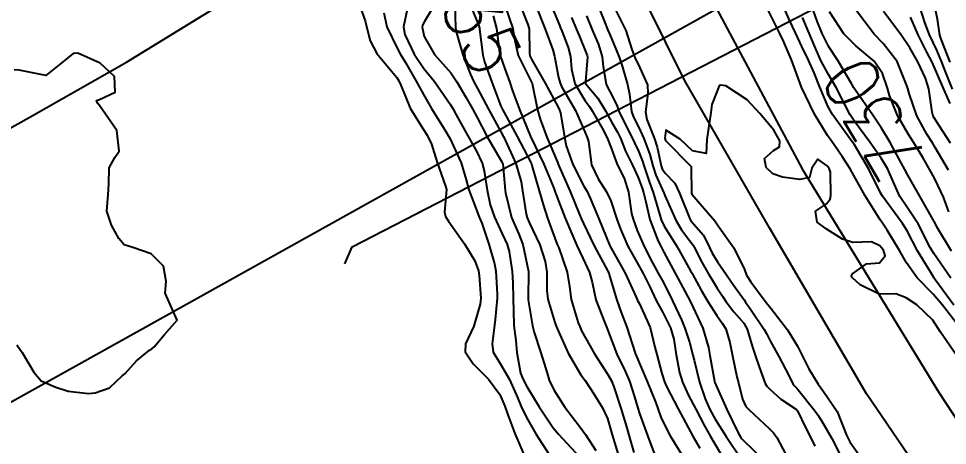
# Model space of a CAD drawing. Header units: metres. Extents: x 286371 to 293043, y 7462578 to 7466404.
# Drawn here: x 291728.9 to 291797.7, y 7462974.7 to 7463006.3 of the extents above; entities that cross this region are included whole.
import ezdxf
from ezdxf.enums import TextEntityAlignment as Align

# ---------------------------------------------------------------- set-up
doc = ezdxf.new("R2010")
doc.units = ezdxf.units.M
doc.header["$MEASUREMENT"] = 0
for name, color, linetype in [('Cotas', 45, 'Continuous'), ('Curvas de Nivel 1m', 11, 'Continuous'), ('Curvas de Nivel 5m', 15, 'Continuous'), ('Linha Férrea', 20, 'Continuous'), ('Pontes_Viadutos_Tubos', 190, 'Continuous'), ('Vias primárias', 230, 'Continuous')]:
    doc.layers.add(name, color=color, linetype=linetype)
doc.styles.add('Style-STANDARD', font='STANDARD.shx')

msp = doc.modelspace()

# ---------------------------------------------------------------- linework, layer by layer
at = {"layer": 'Curvas de Nivel 1m', "flags": 128}
for points, elevation in [([(291754.019, 7463007.759), (291754.572, 7463006.159), (291754.69, 7463005.749), (291754.958, 7463004.671), (291755.439, 7463003.737), (291756.918, 7463001.958), (291757.087, 7463001.712), (291757.23, 7463001.389), (291757.912, 7462999.699), (291758.861, 7462998.173), (291759.185, 7462997.679), (291759.492, 7462997.027), (291759.913, 7462995.668), (291760.545, 7462993.911), (291760.606, 7462993.657), (291760.451, 7462991.977), (291760.536, 7462991.658), (291760.759, 7462991.309), (291761.947, 7462989.636), (291762.715, 7462988.365), (291762.973, 7462987.62), (291763.025, 7462987.293), (291763.154, 7462985.617), (291763.114, 7462985.168), (291762.668, 7462983.624), (291762.66, 7462983.598), (291762.632, 7462983.519), (291762.031, 7462982.217), (291761.999, 7462981.634), (291762.591, 7462980.727), (291763.725, 7462979.607), (291764.557, 7462978.46), (291764.935, 7462977.589), (291765.159, 7462976.961), (291765.675, 7462975.577), (291766.486, 7462973.679)], 741), ([(291762.241, 7463007.636), (291762.978, 7463005.868), (291763.047, 7463005.623), (291763.062, 7463005.534), (291763.307, 7463003.619), (291763.427, 7463003.127), (291763.967, 7463001.609), (291764.642, 7462999.844), (291764.761, 7462999.596), (291764.881, 7462999.368), (291765.837, 7462997.58), (291766.826, 7462995.711), (291766.899, 7462995.563), (291766.945, 7462995.44), (291767.489, 7462993.554), (291767.784, 7462992.545), (291768.088, 7462991.545), (291768.738, 7462989.779), (291768.84, 7462989.533), (291768.927, 7462989.335), (291769.566, 7462987.521), (291769.731, 7462986.471), (291769.843, 7462985.517), (291770.366, 7462983.781), (291770.482, 7462983.507), (291770.629, 7462983.188), (291771.574, 7462981.49), (291772.581, 7462979.951), (291772.843, 7462979.47), (291773.01, 7462979.025), (291773.533, 7462977.46), (291773.977, 7462975.998), (291774.127, 7462975.45), (291774.495, 7462974.17)], 736), ([(291765.961, 7463007.58), (291766.648, 7463005.9), (291766.729, 7463005.568), (291766.758, 7463003.756), (291766.797, 7463003.567), (291766.94, 7463003.275), (291767.927, 7463001.549), (291768.887, 7462999.752), (291768.995, 7462999.533), (291769.065, 7462999.348), (291769.351, 7462997.527), (291769.484, 7462996.886), (291769.985, 7462995.517), (291770.8, 7462993.908), (291771.025, 7462993.501), (291771.256, 7462993.028), (291771.902, 7462991.487), (291772.724, 7462989.474), (291773.859, 7462987.457), (291774.667, 7462985.668), (291774.776, 7462985.443), (291774.92, 7462985.181), (291775.698, 7462983.428), (291776.059, 7462981.976), (291776.189, 7462981.421), (291776.583, 7462980.012), (291776.769, 7462979.412), (291776.92, 7462979.058), (291777.778, 7462977.396), (291778.523, 7462976.008), (291778.875, 7462975.379), (291779.384, 7462974.488)], 733), ([(291768.277, 7463007.545), (291768.979, 7463005.832), (291769.065, 7463005.623), (291769.101, 7463005.532), (291769.628, 7463004.195), (291769.806, 7463003.522), (291769.872, 7463002.578), (291770.128, 7463001.516), (291770.895, 7463000.242), (291771.21, 7462999.82), (291771.417, 7462999.496), (291772.155, 7462998.195), (291772.522, 7462997.479), (291772.842, 7462996.676), (291773.155, 7462995.794), (291773.295, 7462995.467), (291773.768, 7462994.502), (291774.09, 7462993.455), (291774.33, 7462991.892), (291774.446, 7462991.449), (291774.748, 7462990.625), (291775.256, 7462989.436), (291775.857, 7462988.277), (291776.331, 7462987.42), (291776.684, 7462986.758), (291777.365, 7462985.404), (291778.032, 7462984.005), (291778.282, 7462983.39), (291778.618, 7462982.335), (291778.877, 7462981.38), (291778.962, 7462981.016), (291779.355, 7462979.373), (291779.771, 7462978.151), (291780.134, 7462977.361), (291780.533, 7462976.638), (291781.333, 7462975.342), (291782.489, 7462973.635)], 731), ([(291771.756, 7463007.483), (291772.294, 7463006.165), (291772.579, 7463005.47), (291772.693, 7463005.193), (291772.96, 7463004.544), (291773.408, 7463003.457), (291773.652, 7463002.735), (291774.024, 7463001.448), (291774.185, 7463000.731), (291774.332, 7462999.445), (291774.463, 7462999.028), (291774.866, 7462998.248), (291775.241, 7462997.429), (291775.67, 7462996.261), (291775.894, 7462995.423), (291776.12, 7462994.725), (291776.709, 7462993.416), (291776.79, 7462993.225), (291777.618, 7462991.397), (291778.034, 7462990.679), (291778.73, 7462989.748), (291778.885, 7462989.54), (291778.974, 7462989.379), (291779.562, 7462988.222), (291780.066, 7462987.357), (291780.3, 7462986.964), (291780.679, 7462986.342), (291781.067, 7462985.744), (291781.345, 7462985.341), (291781.918, 7462984.594), (291782.641, 7462983.76), (291782.897, 7462983.311), (291783.287, 7462981.984), (291783.509, 7462981.306), (291783.796, 7462980.504), (291784.235, 7462979.291), (291784.358, 7462979.076), (291784.568, 7462978.858), (291785.4, 7462978.121), (291786.545, 7462977.351), (291786.628, 7462977.253), (291787.25, 7462975.975), (291787.608, 7462975.243), (291787.903, 7462974.635)], 728), ([(291757.69, 7463007.008), (291757.422, 7463005.708), (291757.517, 7463005.155), (291758.206, 7463003.696), (291758.928, 7463002.637), (291759.716, 7463001.672), (291760.889, 7462999.972), (291761.073, 7462999.652), (291761.329, 7462999.196), (291762.202, 7462997.634), (291762.837, 7462996.501), (291763.251, 7462995.618), (291763.4, 7462995.031), (291763.619, 7462993.612), (291763.858, 7462992.528), (291764.179, 7462991.603), (291764.746, 7462990.384), (291765.1, 7462989.589), (291765.249, 7462989.064), (291765.469, 7462987.583), (291765.521, 7462986.749), (291765.555, 7462985.581), (291765.574, 7462984.662), (291765.613, 7462983.58), (291765.739, 7462982.456), (291765.829, 7462981.576), (291766.098, 7462980.055), (291766.297, 7462979.569), (291766.567, 7462979.061), (291767.489, 7462977.55), (291768.521, 7462976.004), (291768.902, 7462975.529), (291770.489, 7462973.816)], 739), ([(291759.568, 7463007.104), (291758.98, 7463006.102), (291758.832, 7463005.831), (291758.816, 7463005.687), (291758.964, 7463004.99), (291759.71, 7463003.673), (291760.924, 7463002.31), (291761.377, 7463001.648), (291762.041, 7463000.493), (291762.532, 7462999.63), (291762.875, 7462998.989), (291763.608, 7462997.613), (291764.749, 7462995.672), (291764.781, 7462995.595), (291764.819, 7462995.285), (291764.954, 7462993.592), (291764.978, 7462993.405), (291765.437, 7462991.584), (291765.961, 7462990.361), (291766.271, 7462989.571), (291766.678, 7462987.591), (291766.677, 7462987.565), (291766.653, 7462985.575), (291766.663, 7462985.482), (291766.985, 7462983.559), (291767.112, 7462983.072), (291767.608, 7462981.549), (291768.067, 7462980.057), (291768.229, 7462979.54), (291768.563, 7462978.8), (291769.39, 7462977.522), (291770.522, 7462976.048), (291770.912, 7462975.498), (291771.679, 7462974.304)], 738), ([(291761.238, 7463007.413), (291761.286, 7463005.65), (291761.342, 7463005.276), (291761.822, 7463003.641), (291762.379, 7463002.175), (291762.646, 7463001.628), (291762.907, 7463001.142), (291763.719, 7462999.612), (291764.793, 7462997.657), (291764.83, 7462997.595), (291764.853, 7462997.546), (291765.745, 7462995.581), (291766.142, 7462994.237), (291766.249, 7462993.573), (291766.509, 7462991.828), (291766.579, 7462991.567), (291766.758, 7462991.176), (291767.519, 7462989.553), (291767.927, 7462988.335), (291768.043, 7462987.544), (291768.053, 7462986.167), (291768.119, 7462985.543), (291768.638, 7462983.792), (291768.74, 7462983.533), (291768.817, 7462983.346), (291769.632, 7462981.519), (291770.58, 7462979.93), (291770.877, 7462979.5), (291771.53, 7462978.519), (291772.175, 7462977.48), (291772.532, 7462976.686), (291772.898, 7462975.469), (291773.052, 7462974.92), (291773.511, 7462973.459)], 737), ([(291764.997, 7463007.106), (291765.526, 7463005.586), (291765.63, 7463004.919), (291765.919, 7463003.58), (291766.915, 7463001.613), (291766.942, 7463001.564), (291766.965, 7463001.512), (291767.363, 7462999.557), (291767.549, 7462998.879), (291768.048, 7462997.547), (291768.826, 7462995.685), (291768.89, 7462995.533), (291768.949, 7462995.406), (291769.786, 7462993.52), (291770.472, 7462991.806), (291770.591, 7462991.507), (291770.758, 7462991.129), (291771.561, 7462989.492), (291772.567, 7462987.606), (291772.631, 7462987.475), (291772.691, 7462987.262), (291773.226, 7462985.466), (291773.562, 7462984.549), (291773.983, 7462983.454), (291774.605, 7462981.539), (291774.633, 7462981.444), (291774.653, 7462981.394), (291775.493, 7462979.431), (291776.135, 7462977.836), (291776.285, 7462977.418), (291776.534, 7462976.72), (291777.179, 7462975.404), (291778.343, 7462973.529)], 734), ([(291767.207, 7463007.355), (291767.935, 7463005.55), (291768.491, 7463004.001), (291768.612, 7463003.539), (291768.92, 7463001.964), (291769.034, 7463001.533), (291769.142, 7463001.3), (291770.164, 7462999.515), (291770.86, 7462997.933), (291771.038, 7462997.502), (291771.126, 7462997.224), (291771.356, 7462995.496), (291771.841, 7462994.457), (291772.467, 7462993.479), (291772.784, 7462992.812), (291773.237, 7462991.467), (291773.502, 7462990.71), (291774.042, 7462989.455), (291774.706, 7462988.262), (291775.182, 7462987.437), (291775.673, 7462986.436), (291776.163, 7462985.422), (291776.651, 7462984.548), (291777.216, 7462983.406), (291777.457, 7462982.566), (291777.634, 7462981.399), (291777.883, 7462980.096), (291778.112, 7462979.391), (291778.559, 7462978.4), (291779.08, 7462977.376), (291779.74, 7462976.152), (291780.177, 7462975.359), (291780.506, 7462974.8), (291781.375, 7462973.341)], 732), ([(291773.001, 7463007.278), (291773.892, 7463005.451), (291774.358, 7463004.038), (291774.563, 7463003.44), (291774.933, 7463002.668), (291775.512, 7463001.425), (291775.543, 7463000.786), (291775.352, 7462999.427), (291775.45, 7462998.851), (291776.026, 7462997.417), (291776.231, 7462996.803), (291776.527, 7462995.41), (291776.597, 7462995.185), (291776.816, 7462994.861), (291777.545, 7462994.14), (291777.887, 7462993.393), (291778.643, 7462991.49), (291778.699, 7462991.376), (291778.719, 7462991.341), (291778.753, 7462991.302), (291779.648, 7462990.276), (291780.105, 7462989.357), (291780.301, 7462988.936), (291780.708, 7462988.293), (291781.362, 7462987.334), (291781.898, 7462986.546), (291782.666, 7462985.47), (291782.778, 7462985.313), (291783.092, 7462984.874), (291784.155, 7462983.292), (291784.323, 7462982.984), (291784.621, 7462982.396), (291785.248, 7462981.275), (291785.976, 7462979.871), (291786.285, 7462979.259), (291786.414, 7462979.1), (291786.569, 7462978.946), (291787.948, 7462977.233), (291788.19, 7462976.883), (291788.53, 7462976.32), (291789.162, 7462975.215), (291789.896, 7462973.801)], 727), ([(291798.64, 7462983.464), (291797.376, 7462985.094), (291796.676, 7462985.9), (291795.492, 7462987.122), (291794.71, 7462988.225), (291794.198, 7462989.142), (291793.266, 7462990.637), (291792.921, 7462991.162), (291792.758, 7462991.409), (291791.63, 7462993.182), (291790.807, 7462994.704), (291790.528, 7462995.199), (291789.941, 7462996.094), (291789.167, 7462997.22), (291788.853, 7462997.672), (291787.887, 7462999.239), (291786.914, 7463001.254), (291786.17, 7463003.266), (291785.583, 7463004.657), (291785.292, 7463005.28), (291784.983, 7463005.907), (291784.272, 7463007.295)], 727), ([(291798.223, 7462985.081), (291796.863, 7462986.93), (291796.743, 7462987.104), (291796.695, 7462987.177), (291795.518, 7462989.123), (291794.746, 7462990.592), (291794.419, 7462991.139), (291793.312, 7462992.621), (291792.918, 7462993.162), (291792.788, 7462993.403), (291791.92, 7462995.178), (291790.841, 7462996.975), (291790.688, 7462997.197), (291790.159, 7462997.904), (291789.218, 7462999.219), (291788.893, 7462999.798), (291788.294, 7463001.234), (291787.855, 7463002.315), (291787.439, 7463003.247), (291786.959, 7463004.255), (291786.479, 7463005.262), (291786.038, 7463006.219), (291785.576, 7463007.276)], 728), ([(291797.85, 7462992.006), (291797.45, 7462993.094), (291796.804, 7462994.453), (291796.444, 7462995.11), (291795.922, 7462996.024), (291795.256, 7462997.128), (291794.853, 7462997.743), (291794.03, 7462999.147), (291793.441, 7463000.619), (291793.286, 7463001.159), (291792.931, 7463002.268), (291792.32, 7463003.174), (291790.961, 7463004.305), (291790.073, 7463005.208), (291788.998, 7463006.835)], 731), ([(291797.827, 7462995.089), (291796.839, 7462996.761), (291796.623, 7462997.108), (291796.213, 7462997.754), (291795.482, 7462999.125), (291794.899, 7463000.774), (291794.799, 7463001.136), (291794.756, 7463001.288), (291794.003, 7463003.149), (291792.964, 7463004.481), (291792.298, 7463005.175), (291791, 7463006.906)], 732), ([(291797.955, 7462997.088), (291796.869, 7462998.773), (291796.681, 7462999.107), (291796.596, 7462999.391), (291796.371, 7463001.112), (291796.118, 7463001.919), (291795.551, 7463003.125), (291794.96, 7463004.17), (291794.274, 7463005.145), (291792.999, 7463006.848)], 733), ([(291797.932, 7463003.089), (291797.278, 7463004.79), (291797.186, 7463005.101), (291796.992, 7463006.294), (291796.821, 7463007.107)], 736), ([(291770.99, 7463006.534), (291771.418, 7463005.488), (291771.866, 7463004.395), (291772.14, 7463003.481), (291772.224, 7463002.769), (291772.44, 7463001.474), (291772.587, 7463001.149), (291772.901, 7463000.597), (291773.253, 7462999.831), (291773.394, 7462999.464), (291773.875, 7462998.46), (291774.389, 7462997.444), (291774.538, 7462997.129), (291774.84, 7462996.494), (291775.139, 7462995.749), (291775.238, 7462995.436), (291775.625, 7462994.247), (291775.928, 7462993.427), (291776.431, 7462991.749), (291776.529, 7462991.418), (291776.747, 7462990.941), (291777.325, 7462989.995), (291777.701, 7462989.4), (291778.698, 7462987.641), (291778.787, 7462987.475), (291778.839, 7462987.382), (291779.495, 7462986.187), (291779.983, 7462985.365), (291780.649, 7462984.321), (291781.053, 7462983.759), (291781.314, 7462983.341), (291781.604, 7462982.32), (291781.802, 7462981.336), (291782.137, 7462979.775), (291782.242, 7462979.329), (291782.556, 7462978.126), (291782.809, 7462977.58), (291783.043, 7462977.317), (291784.524, 7462975.945), (291784.844, 7462975.613), (291785.093, 7462975.286), (291785.764, 7462974.007)], 729), ([(291797.997, 7462987.085), (291796.721, 7462988.905), (291796.597, 7462989.106), (291796.465, 7462989.371), (291795.567, 7462991.122), (291794.772, 7462992.306), (291794.215, 7462993.143), (291793.705, 7462994.246), (291793.312, 7462995.157), (291792.826, 7462995.986), (291791.991, 7462997.177), (291790.866, 7462998.681), (291790.518, 7462999.2), (291790.125, 7462999.97), (291789.493, 7463001.216), (291788.928, 7463002.184), (291788.366, 7463003.233), (291787.887, 7463004.313), (291787.494, 7463005.247), (291786.991, 7463006.398)], 729), ([(291797.943, 7463000.034), (291797.463, 7463001.096), (291796.923, 7463002.361), (291796.601, 7463003.109), (291796.219, 7463003.845), (291795.58, 7463005.125), (291794.993, 7463006.428)], 734), ([(291728.754, 7462982.142), (291729.171, 7462981.571), (291730.014, 7462980.123), (291730.574, 7462979.472), (291731.66, 7462979.005), (291732.563, 7462978.705), (291734.074, 7462978.549), (291734.562, 7462978.595), (291735.639, 7462978.968), (291736.581, 7462979.843), (291736.675, 7462979.931), (291736.79, 7462980.021), (291737.641, 7462980.966), (291738.61, 7462981.743), (291738.765, 7462981.839), (291738.941, 7462981.99), (291739.704, 7462982.902), (291740.644, 7462983.964), (291739.756, 7462985.978), (291739.834, 7462986.83), (291739.627, 7462987.981), (291738.718, 7462988.9), (291737.367, 7462989.372), (291736.727, 7462989.568), (291736.316, 7462990.031), (291735.772, 7462991.016), (291735.439, 7462992.044), (291735.538, 7462993.288), (291735.59, 7462994.043), (291735.599, 7462995.256), (291736.031, 7462996.036), (291736.358, 7462996.505), (291736.167, 7462998.035), (291734.881, 7462999.874), (291734.752, 7463000.056), (291734.682, 7463000.264), (291734.89, 7463000.337), (291736.058, 7463000.88), (291735.992, 7463002.038), (291734.939, 7463003.026), (291733.274, 7463003.754), (291732.949, 7463003.738), (291732.029, 7463003.007), (291730.924, 7463002.114), (291728.93, 7463002.51), (291728.56, 7463002.52)], 741), ([(291798.604, 7462981.074), (291797.236, 7462983.095), (291796.647, 7462983.97), (291795.48, 7462985.122), (291794.671, 7462985.623), (291793.903, 7462985.919), (291792.675, 7462985.903), (291791.269, 7462986.602), (291790.693, 7462987.111), (291790.638, 7462987.195), (291790.638, 7462987.252), (291790.697, 7462987.402), (291791.734, 7462988.154), (291792.71, 7462988.218), (291793.132, 7462988.744), (291792.998, 7462989.16), (291792.729, 7462989.49), (291792.118, 7462989.789), (291790.732, 7462989.721), (291789.958, 7462989.984), (291788.747, 7462990.736), (291788.084, 7462991.234), (291787.96, 7462992.043), (291788.774, 7462992.587), (291789.053, 7462992.947), (291789.099, 7462993.22), (291789.084, 7462994.946), (291788.963, 7462995.222), (291788.817, 7462995.409), (291788.139, 7462995.92), (291787.686, 7462995.241), (291787.508, 7462994.539), (291786.801, 7462994.4), (291785.504, 7462994.573), (291784.807, 7462994.822), (291784.31, 7462995.292), (291784.176, 7462995.945), (291784.839, 7462996.539), (291785.304, 7462996.819), (291785.328, 7462997.277), (291784.866, 7462998.058), (291783.825, 7462999.3), (291782.899, 7463000.308), (291781.306, 7463001.339), (291780.915, 7463001.394), (291780.87, 7463001.389), (291780.811, 7463001.346), (291780.288, 7462999.959), (291780.194, 7462999.355), (291780.023, 7462998.201), (291779.914, 7462997.359), (291779.861, 7462996.337), (291778.841, 7462996.517), (291777.932, 7462997.388), (291776.864, 7462998.066), (291776.798, 7462997.462), (291776.814, 7462997.405), (291776.824, 7462997.375), (291776.852, 7462997.286), (291778.739, 7462995.376), (291778.754, 7462995.307), (291778.774, 7462993.375), (291778.793, 7462993.311), (291780.511, 7462991.348), (291780.606, 7462991.201), (291780.748, 7462990.964), (291781.92, 7462989.327), (291782.7, 7462987.727), (291782.852, 7462987.312), (291783.168, 7462986.826), (291784.3, 7462985.29), (291784.658, 7462984.853), (291785.893, 7462983.266), (291786.616, 7462982.054), (291787.016, 7462981.248), (291787.467, 7462980.365), (291788.165, 7462979.231), (291788.566, 7462978.699), (291789.568, 7462977.209), (291790.254, 7462975.462), (291790.371, 7462975.197), (291790.511, 7462974.969), (291791.755, 7462973.175)], 726)]:
    msp.add_lwpolyline(points, dxfattribs=dict(at, elevation=elevation))
at = {"layer": 'Curvas de Nivel 5m', "flags": 128}
for points, elevation in [([(291798.037, 7462989.085), (291796.959, 7462990.893), (291796.846, 7462991.103), (291796.757, 7462991.283), (291795.712, 7462993.121), (291794.808, 7462994.717), (291794.586, 7462995.138), (291794.316, 7462995.648), (291793.495, 7462997.155), (291792.86, 7462998.208), (291792.213, 7462999.174), (291790.911, 7463001.039), (291790.812, 7463001.196), (291790.65, 7463001.467), (291789.616, 7463003.214), (291788.959, 7463004.234), (291788.456, 7463005.232), (291788.094, 7463006.131), (291787.689, 7463007.244)], 730), ([(291798.11, 7463001.086), (291797.563, 7463002.456), (291797.336, 7463003.098), (291796.951, 7463003.977), (291796.405, 7463005.113), (291796.058, 7463006.049), (291795.725, 7463007.124)], 735), ([(291755.957, 7463006.763), (291756.194, 7463005.726), (291756.95, 7463004.126), (291757.182, 7463003.711), (291757.56, 7463003.08), (291758.361, 7463001.693), (291758.899, 7463000.711), (291759.503, 7462999.675), (291760.554, 7462997.963), (291760.742, 7462997.656), (291760.851, 7462997.462), (291761.701, 7462995.641), (291762.069, 7462994.372), (291762.264, 7462993.632), (291762.774, 7462992.282), (291763.036, 7462991.62), (291763.221, 7462991.154), (291763.758, 7462989.609), (291764.167, 7462988.148), (291764.265, 7462987.601), (291764.374, 7462985.904), (291764.371, 7462985.599), (291764.209, 7462984.034), (291764.157, 7462983.602), (291763.995, 7462982.222), (291764.074, 7462981.602), (291764.591, 7462980.756), (291765.289, 7462979.584), (291765.881, 7462978.247), (291766.148, 7462977.57), (291766.532, 7462976.751), (291767.239, 7462975.554), (291768.485, 7462973.596)], 740), ([(291764.064, 7463006.532), (291764.317, 7463005.604), (291764.514, 7463004.038), (291764.595, 7463003.6), (291764.929, 7463002.599), (291765.304, 7463001.589), (291765.51, 7463000.98), (291766.014, 7462999.577), (291766.834, 7462997.585), (291766.844, 7462997.565), (291766.854, 7462997.546), (291767.829, 7462995.549), (291768.566, 7462993.769), (291768.647, 7462993.537), (291768.788, 7462993.133), (291769.411, 7462991.525), (291769.895, 7462990.369), (291770.271, 7462989.511), (291770.716, 7462988.582), (291771.201, 7462987.497), (291771.396, 7462986.781), (291771.679, 7462985.489), (291772.345, 7462983.772), (291772.476, 7462983.477), (291772.628, 7462983.084), (291773.245, 7462981.465), (291773.852, 7462980.188), (291774.187, 7462979.45), (291774.557, 7462978.283), (291774.792, 7462977.441), (291774.918, 7462977.06), (291775.512, 7462975.429), (291776.136, 7462973.773)], 735), ([(291769.887, 7463006.416), (291770.254, 7463005.509), (291770.459, 7463004.997), (291770.949, 7463003.828), (291771.043, 7463003.6), (291771.06, 7463003.502), (291770.916, 7463001.654), (291770.904, 7463001.515), (291771.839, 7463000.427), (291772.399, 7462999.482), (291772.871, 7462998.625), (291773.297, 7462997.902), (291773.498, 7462997.462), (291773.875, 7462996.49), (291774.386, 7462995.451), (291774.811, 7462994.55), (291775.112, 7462993.752), (291775.223, 7462993.438), (291775.37, 7462992.848), (291775.671, 7462991.431), (291776.311, 7462989.842), (291776.518, 7462989.418), (291776.718, 7462989.02), (291777.582, 7462987.401), (291778.664, 7462985.384), (291779.615, 7462983.37), (291780.02, 7462981.956), (291780.136, 7462981.361), (291780.486, 7462979.445), (291780.508, 7462979.355), (291780.571, 7462979.181), (291781.384, 7462977.342), (291782.23, 7462975.617), (291782.4, 7462975.326), (291782.512, 7462975.179), (291784.418, 7462973.295)], 730)]:
    msp.add_lwpolyline(points, dxfattribs=dict(at, elevation=elevation))
at = {"layer": 'Linha Férrea'}
for points in [[(291845.522, 7462910.96), (291838.97, 7462917.129), (291830.243, 7462926.763), (291820.098, 7462938.522), (291812.381, 7462948.672), (291802.611, 7462962.556), (291791.733, 7462978.508), (291784.563, 7462990.827), (291778.245, 7463001.757), (291765.637, 7463027.263), (291756.128, 7463049.885), (291751.088, 7463063.958), (291747.089, 7463076.127), (291744.699, 7463085.042), (291740.098, 7463103.282), (291738.527, 7463110.091), (291735.723, 7463125.039), (291732.933, 7463139.95), (291731.377, 7463148.164), (291730.128, 7463155.972), (291729.099, 7463165.211), (291725.358, 7463187.804)], [(291748.216, 7463085.487), (291757.336, 7463058.113), (291762.117, 7463045.251), (291767.319, 7463033.179), (291769.456, 7463027.999), (291786.992, 7462995.13), (291797.078, 7462978.667), (291814.035, 7462952.844), (291832.594, 7462929.712), (291835.443, 7462926.711), (291855.866, 7462905.855)]]:
    msp.add_lwpolyline(points, dxfattribs=at)
at = {"layer": 'Pontes_Viadutos_Tubos'}
msp.add_lwpolyline([(291753.072, 7462988.158), (291753.624, 7462989.419), (291796.018, 7463011.304), (291797.678, 7463010.333)], dxfattribs=at)
at = {"layer": 'Vias primárias'}
for points in [[(291693.517, 7462991.826), (291697.867, 7462985.027, 0.148721), (291700.043, 7462983.105, 0.244745), (291701.516, 7462983.182), (291710.331, 7462988.207), (291729.67, 7462998.993), (291736.896, 7463003.089), (291749.8, 7463011.038), (291756.045, 7463014.846, -0.054519), (291780.034, 7463028.221, -0.019815), (291797.485, 7463036.242), (291803.097, 7463038.603, 0.030396), (291807.185, 7463041.922, -0.103076), (291823.634, 7463052.19, -0.113606), (291834.687, 7463056.113, 0.054551), (291844.741, 7463058.901, 0.093273)], [(291865.42, 7463020.474), (291857.256, 7463038.287, 0.393171), (291849.978, 7463041.295), (291836.834, 7463035.757), (291801.888, 7463018.919), (291711.335, 7462968.438), (291678.543, 7462951.893), (291648.656, 7462935.469), (291633.24, 7462927.106)]]:
    msp.add_lwpolyline(points, format="xyb", dxfattribs=at)

# ---------------------------------------------------------------- texts
at = {"layer": 'Cotas', "style": 'Style-STANDARD'}
for s, rotation, p in [('735', 296.01305, (291762.518, 7463006.783, 735)), ('730', 120.49679, (291792.295, 7462998.883, 730))]:
    msp.add_text(s, height=4, rotation=rotation, dxfattribs=at).set_placement(p, align=Align.MIDDLE_CENTER)

doc.saveas('drawing.dxf')
